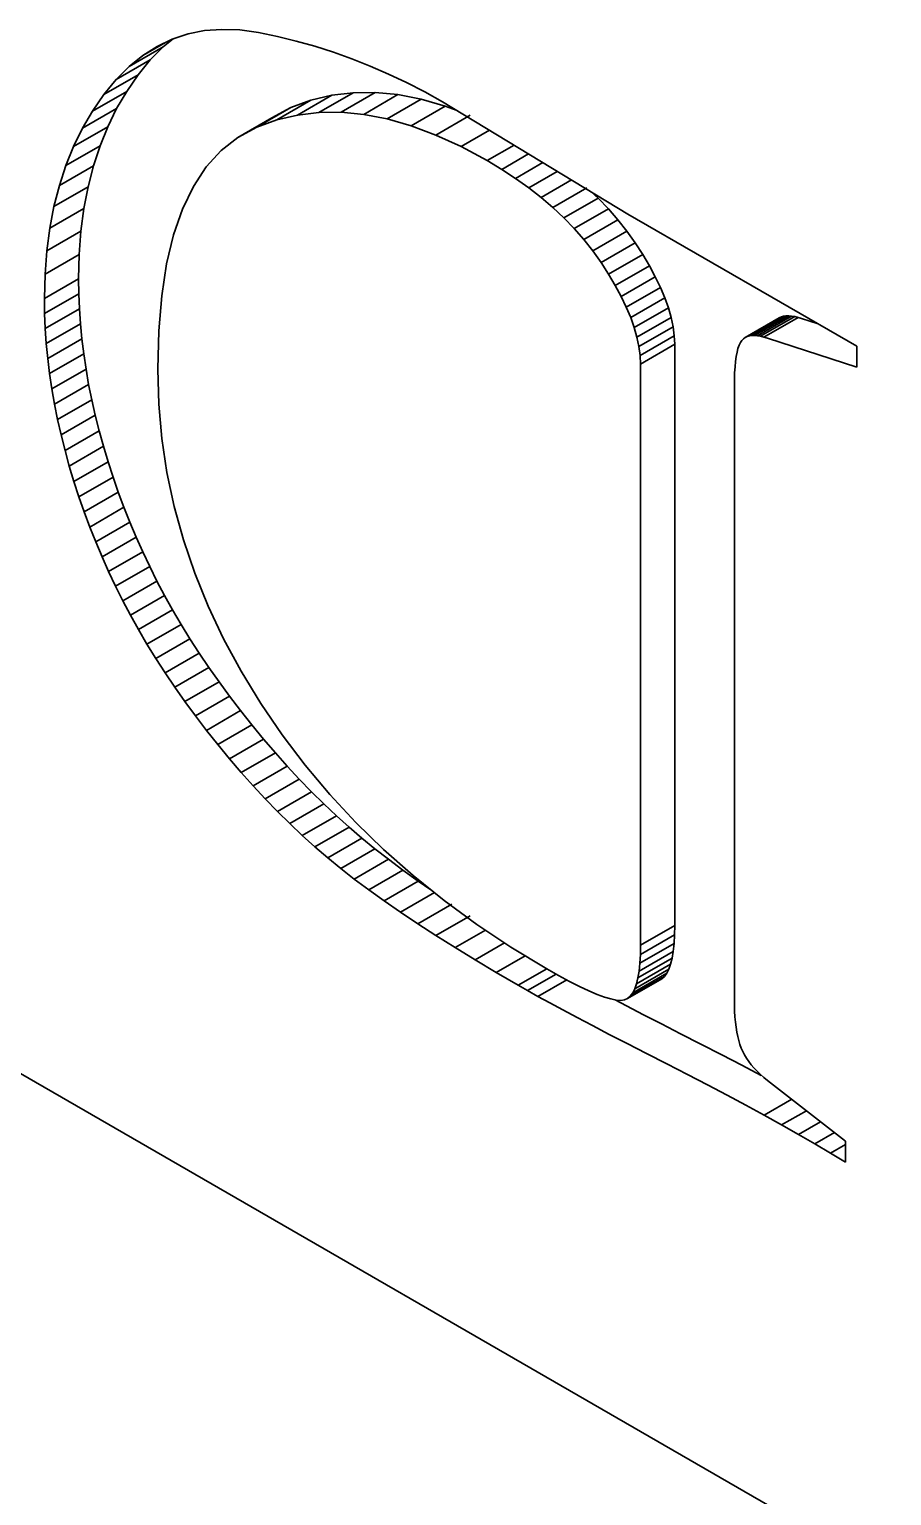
# Model space of a CAD drawing. Header units: millimetres. Extents: x -105 to 105, y -148 to 148.
# Drawn here: x 44.209 to 46.352, y -66.426 to -62.778 of the extents above; entities that cross this region are included whole.
import ezdxf

# ---------------------------------------------------------------- set-up
doc = ezdxf.new("R2010")
doc.units = ezdxf.units.MM
doc.layers.get('0').update_dxf_attribs({"lineweight": 18})

msp = doc.modelspace()

# ---------------------------------------------------------------- linework, layer by layer
at = {"color": 7, "lineweight": 30, "ltscale": 0.000657373}
msp.add_line((44.5416, -62.8221), (44.5661, -62.8022), dxfattribs=at)
at = {"color": 7, "lineweight": 30, "ltscale": 0.000861913}
msp.add_line((44.564, -62.8029), (44.6033, -62.7899), dxfattribs=at)
at = {"color": 7, "lineweight": 30, "ltscale": 0.000871939}
msp.add_line((44.6033, -62.7899), (44.6444, -62.7817), dxfattribs=at)
at = {"color": 7, "lineweight": 30, "ltscale": 0.000894486}
msp.add_line((44.6444, -62.7817), (44.6872, -62.7785), dxfattribs=at)
at = {"color": 7, "lineweight": 30, "ltscale": 0.000929077}
msp.add_line((44.6872, -62.7785), (44.7317, -62.78), dxfattribs=at)
at = {"color": 7, "lineweight": 30, "ltscale": 0.000974793}
msp.add_line((44.7317, -62.78), (44.7781, -62.7865), dxfattribs=at)
at = {"color": 7, "lineweight": 30, "ltscale": 0.001001}
msp.add_line((44.7781, -62.7865), (44.8252, -62.7962), dxfattribs=at)
at = {"color": 7, "lineweight": 30, "ltscale": 0.001003}
for p, q in [((44.8252, -62.7962), (44.872, -62.8076)), ((44.3941, -62.9408), (44.4246, -62.9035))]:
    msp.add_line(p, q, dxfattribs=at)
at = {"color": 7, "lineweight": 30, "ltscale": 0.002041}
for p, q in [((44.4568, -62.8711), (44.5416, -62.8221)), ((44.4246, -62.9035), (44.5094, -62.8545)), ((44.3941, -62.9408), (44.4789, -62.8919)), ((44.366, -62.9817), (44.4508, -62.9327)), ((44.8755, -62.9916), (44.9603, -62.9426)), ((44.9287, -62.9851), (45.0136, -62.9361)), ((44.9836, -62.9846), (45.0685, -62.9356)), ((44.3408, -63.0247), (44.4257, -62.9757)), ((44.8238, -63.0039), (44.9087, -62.9549)), ((45.0983, -63.0012), (45.1831, -62.9522)), ((45.158, -63.0183), (45.2428, -62.9693)), ((44.3186, -63.07), (44.4035, -63.021)), ((45.2194, -63.0413), (45.3042, -62.9923)), ((44.2832, -63.1671), (44.368, -63.1181)), ((44.2698, -63.2189), (44.3547, -63.1699)), ((45.5102, -63.2219), (45.595, -63.1729)), ((45.5376, -63.2476), (45.6224, -63.1987)), ((44.2595, -63.273), (44.3443, -63.224)), ((45.5633, -63.2742), (45.6482, -63.2252)), ((45.5873, -63.3016), (45.6721, -63.2526)), ((44.2521, -63.3292), (44.337, -63.2802)), ((45.6095, -63.3298), (45.6944, -63.2808)), ((45.63, -63.3588), (45.7148, -63.3098)), ((44.2477, -63.3877), (44.3325, -63.3387)), ((45.6486, -63.3878), (45.7335, -63.3388)), ((45.6653, -63.4159), (45.7502, -63.3669)), ((44.2462, -63.4483), (44.331, -63.3993)), ((45.68, -63.4432), (45.7649, -63.3942)), ((45.6928, -63.4697), (45.7776, -63.4207)), ((44.2467, -63.4852), (44.3315, -63.4362)), ((45.7036, -63.4953), (45.7884, -63.4463)), ((44.2482, -63.5223), (44.3331, -63.4733)), ((45.7124, -63.5201), (45.7973, -63.4711)), ((45.7193, -63.544), (45.8041, -63.4951)), ((45.9934, -63.5427), (46.0782, -63.4938)), ((45.999, -63.541), (46.0838, -63.492)), ((46.0051, -63.5401), (46.09, -63.4911)), ((46.0118, -63.5399), (46.0966, -63.4909)), ((46.019, -63.5405), (46.1038, -63.4915)), ((46.0267, -63.5418), (46.1116, -63.4928)), ((46.035, -63.5439), (46.1199, -63.4949)), ((44.2508, -63.5595), (44.3356, -63.5106)), ((45.7242, -63.5672), (45.809, -63.5182)), ((45.9883, -63.5453), (46.0732, -63.4963)), ((45.7271, -63.5894), (45.812, -63.5404)), ((45.7281, -63.6109), (45.813, -63.5619)), ((44.259, -63.6347), (44.3438, -63.5857)), ((44.2646, -63.6725), (44.3495, -63.6236)), ((44.2713, -63.7106), (44.3561, -63.6616)), ((44.2789, -63.7489), (44.3638, -63.6999)), ((44.2876, -63.7874), (44.3725, -63.7384)), ((44.2974, -63.826), (44.3822, -63.777)), ((44.308, -63.8646), (44.3929, -63.8156)), ((44.3195, -63.903), (44.4044, -63.854)), ((44.3318, -63.941), (44.4167, -63.892)), ((44.3449, -63.9788), (44.4298, -63.9298)), ((44.3589, -64.0163), (44.4437, -63.9673)), ((44.3737, -64.0535), (44.4585, -64.0045)), ((44.3893, -64.0905), (44.4741, -64.0415)), ((44.4057, -64.1271), (44.4905, -64.0781)), ((44.4229, -64.1635), (44.5078, -64.1145)), ((44.441, -64.1996), (44.5259, -64.1506)), ((44.46, -64.2356), (44.5449, -64.1866)), ((44.48, -64.2715), (44.5649, -64.2225)), ((44.5011, -64.3074), (44.5859, -64.2584)), ((44.5232, -64.3432), (44.608, -64.2942)), ((44.5463, -64.379), (44.6311, -64.33)), ((44.5704, -64.4148), (44.6552, -64.3658)), ((44.5955, -64.4506), (44.6804, -64.4016)), ((44.6217, -64.4863), (44.7066, -64.4373)), ((44.6489, -64.522), (44.7337, -64.473)), ((44.6771, -64.5576), (44.762, -64.5086)), ((44.706, -64.5928), (44.7909, -64.5438)), ((44.7353, -64.6269), (44.8202, -64.578)), ((44.7649, -64.6602), (44.8498, -64.6112)), ((44.795, -64.6924), (44.8798, -64.6434)), ((44.8254, -64.7237), (44.9102, -64.6747)), ((44.8561, -64.754), (44.941, -64.705)), ((44.8873, -64.7833), (44.9721, -64.7343)), ((44.9188, -64.8117), (45.0036, -64.7627)), ((44.9829, -64.8655), (45.0677, -64.8166)), ((45.0165, -64.8918), (45.1013, -64.8428)), ((45.0524, -64.9187), (45.1373, -64.8697)), ((45.0907, -64.9462), (45.1755, -64.8972)), ((45.1312, -64.9743), (45.2161, -64.9253)), ((45.1742, -65.0031), (45.259, -64.9541)), ((45.2194, -65.0325), (45.3043, -64.9835)), ((45.7281, -65.056), (45.813, -65.007)), ((45.7265, -65.1014), (45.8114, -65.0524)), ((45.7277, -65.0799), (45.8126, -65.0309)), ((45.7217, -65.1378), (45.8066, -65.0888)), ((45.7245, -65.1207), (45.8094, -65.0717)), ((45.7026, -65.1832), (45.7875, -65.1342)), ((45.7086, -65.1752), (45.7934, -65.1263)), ((45.7138, -65.165), (45.7986, -65.116)), ((45.7182, -65.1525), (45.803, -65.1035)), ((45.6959, -65.1889), (45.7807, -65.1399))]:
    msp.add_line(p, q, dxfattribs=at)
at = {"color": 7, "lineweight": 30, "ltscale": 0.001356}
msp.add_line((44.4908, -62.8435), (44.5471, -62.8109), dxfattribs=at)
at = {"color": 7, "lineweight": 30, "ltscale": 0.0008829}
msp.add_line((44.4908, -62.8435), (44.5265, -62.8208), dxfattribs=at)
at = {"color": 7, "lineweight": 30, "ltscale": 0.000952727}
msp.add_line((44.5094, -62.8545), (44.5416, -62.8221), dxfattribs=at)
at = {"color": 7, "lineweight": 30, "ltscale": 0.000865775}
msp.add_line((44.5265, -62.8208), (44.564, -62.8029), dxfattribs=at)
at = {"color": 7, "lineweight": 30, "ltscale": 0.001006}
for p, q in [((44.872, -62.8076), (44.9185, -62.8206)), ((46.1209, -65.5274), (46.0789, -65.5036))]:
    msp.add_line(p, q, dxfattribs=at)
at = {"color": 7, "lineweight": 30, "ltscale": 0.001011}
msp.add_line((44.9185, -62.8206), (44.9647, -62.8354), dxfattribs=at)
at = {"color": 7, "lineweight": 30, "ltscale": 0.001016}
msp.add_line((44.9647, -62.8354), (45.0106, -62.8518), dxfattribs=at)
at = {"color": 7, "lineweight": 30, "ltscale": 0.000952997}
msp.add_line((44.4246, -62.9035), (44.4568, -62.8711), dxfattribs=at)
at = {"color": 7, "lineweight": 30, "ltscale": 0.000911766}
msp.add_line((44.4568, -62.8711), (44.4908, -62.8435), dxfattribs=at)
at = {"color": 7, "lineweight": 30, "ltscale": 0.001004}
msp.add_line((44.4789, -62.8919), (44.5094, -62.8545), dxfattribs=at)
at = {"color": 7, "lineweight": 30, "ltscale": 0.001023}
msp.add_line((45.0106, -62.8518), (45.0563, -62.8698), dxfattribs=at)
at = {"color": 7, "lineweight": 30, "ltscale": 0.001031}
msp.add_line((45.0563, -62.8698), (45.1016, -62.8896), dxfattribs=at)
at = {"color": 7, "lineweight": 30, "ltscale": 0.001033}
for p, q in [((44.4508, -62.9327), (44.4789, -62.8919)), ((44.366, -62.9817), (44.3941, -62.9408))]:
    msp.add_line(p, q, dxfattribs=at)
at = {"color": 7, "lineweight": 30, "ltscale": 0.00104}
msp.add_line((45.1016, -62.8896), (45.1467, -62.911), dxfattribs=at)
at = {"color": 7, "lineweight": 30, "ltscale": 0.00105}
for p, q in [((45.1467, -62.911), (45.1915, -62.9341)), ((44.4035, -63.021), (44.4257, -62.9757)), ((44.3186, -63.07), (44.3408, -63.0247))]:
    msp.add_line(p, q, dxfattribs=at)
at = {"color": 7, "lineweight": 30, "ltscale": 0.001039}
for p, q in [((44.4257, -62.9757), (44.4508, -62.9327)), ((44.3408, -63.0247), (44.366, -62.9817)), ((46.0789, -65.5036), (46.0353, -65.4793))]:
    msp.add_line(p, q, dxfattribs=at)
at = {"color": 7, "lineweight": 30, "ltscale": 0.001106}
for p, q in [((44.9603, -62.9426), (44.9087, -62.9549)), ((44.8755, -62.9916), (44.8238, -63.0039)), ((45.9901, -65.4546), (45.9434, -65.4295))]:
    msp.add_line(p, q, dxfattribs=at)
at = {"color": 7, "lineweight": 30, "ltscale": 0.001117}
for p, q in [((45.0136, -62.9361), (44.9603, -62.9426)), ((44.9287, -62.9851), (44.8755, -62.9916))]:
    msp.add_line(p, q, dxfattribs=at)
at = {"color": 7, "lineweight": 30, "ltscale": 0.001143}
for p, q in [((45.0685, -62.9356), (45.0136, -62.9361)), ((44.9836, -62.9846), (44.9287, -62.9851))]:
    msp.add_line(p, q, dxfattribs=at)
at = {"color": 7, "lineweight": 30, "ltscale": 0.002042}
for p, q in [((45.0401, -62.9899), (45.125, -62.9409)), ((44.7738, -63.0221), (44.8587, -62.9731)), ((44.7271, -63.0472), (44.8119, -62.9982)), ((44.2994, -63.1174), (44.3843, -63.0684)), ((44.2544, -63.597), (44.3392, -63.548)), ((44.9506, -64.8391), (45.0355, -64.7901))]:
    msp.add_line(p, q, dxfattribs=at)
at = {"color": 7, "lineweight": 30, "ltscale": 0.001183}
msp.add_line((45.125, -62.9409), (45.0685, -62.9356), dxfattribs=at)
at = {"color": 7, "lineweight": 30, "ltscale": 0.001233}
msp.add_line((45.1831, -62.9522), (45.125, -62.9409), dxfattribs=at)
at = {"color": 7, "lineweight": 30, "ltscale": 0.001061}
msp.add_line((45.1915, -62.9341), (45.236, -62.9589), dxfattribs=at)
at = {"color": 7, "lineweight": 30, "ltscale": 0.001105}
for p, q in [((44.8587, -62.9731), (44.8119, -62.9982)), ((44.7738, -63.0221), (44.7271, -63.0472))]:
    msp.add_line(p, q, dxfattribs=at)
at = {"color": 7, "lineweight": 30, "ltscale": 0.001109}
for p, q in [((44.9087, -62.9549), (44.8587, -62.9731)), ((44.8238, -63.0039), (44.7738, -63.0221))]:
    msp.add_line(p, q, dxfattribs=at)
at = {"color": 7, "lineweight": 30, "ltscale": 0.001182}
for p, q in [((45.0401, -62.9899), (44.9836, -62.9846)), ((44.337, -63.2802), (44.3443, -63.224)), ((44.2521, -63.3292), (44.2595, -63.273))]:
    msp.add_line(p, q, dxfattribs=at)
at = {"color": 7, "lineweight": 30, "ltscale": 0.001295}
for p, q in [((45.2428, -62.9693), (45.1831, -62.9522)), ((45.158, -63.0183), (45.0983, -63.0012))]:
    msp.add_line(p, q, dxfattribs=at)
at = {"color": 7, "lineweight": 30, "ltscale": 0.011224}
msp.add_line((45.236, -62.9589), (45.6968, -63.2381), dxfattribs=at)
at = {"color": 7, "lineweight": 30, "ltscale": 0.000603815}
msp.add_line((45.27, -62.9795), (45.2428, -62.9693), dxfattribs=at)
at = {"color": 7, "lineweight": 30, "ltscale": 0.001066}
msp.add_line((44.3843, -63.0684), (44.4035, -63.021), dxfattribs=at)
at = {"color": 7, "lineweight": 30, "ltscale": 0.001234}
msp.add_line((45.0983, -63.0012), (45.0401, -62.9899), dxfattribs=at)
at = {"color": 7, "lineweight": 30, "ltscale": 0.001365}
msp.add_line((45.2194, -63.0413), (45.158, -63.0183), dxfattribs=at)
at = {"color": 7, "lineweight": 30, "ltscale": 0.001108}
msp.add_line((44.7271, -63.0472), (44.6852, -63.0801), dxfattribs=at)
at = {"color": 7, "lineweight": 30, "ltscale": 0.001444}
msp.add_line((45.2824, -63.0702), (45.2194, -63.0413), dxfattribs=at)
at = {"color": 7, "lineweight": 30, "ltscale": 0.001693}
msp.add_line((45.2824, -63.0702), (45.3527, -63.0296), dxfattribs=at)
at = {"color": 7, "lineweight": 30, "ltscale": 0.001067}
msp.add_line((44.2994, -63.1174), (44.3186, -63.07), dxfattribs=at)
at = {"color": 7, "lineweight": 30, "ltscale": 0.001088}
for p, q in [((44.368, -63.1181), (44.3843, -63.0684)), ((44.2832, -63.1671), (44.2994, -63.1174))]:
    msp.add_line(p, q, dxfattribs=at)
at = {"color": 7, "lineweight": 30, "ltscale": 0.001144}
msp.add_line((44.6852, -63.0801), (44.6483, -63.1208), dxfattribs=at)
at = {"color": 7, "lineweight": 30, "ltscale": 0.001529}
msp.add_line((45.347, -63.1051), (45.2824, -63.0702), dxfattribs=at)
at = {"color": 7, "lineweight": 30, "ltscale": 0.001605}
msp.add_line((45.347, -63.1051), (45.4137, -63.0665), dxfattribs=at)
at = {"color": 7, "lineweight": 30, "ltscale": 0.001603}
msp.add_line((45.3831, -63.1268), (45.4497, -63.0883), dxfattribs=at)
at = {"color": 7, "lineweight": 30, "ltscale": 0.001115}
for p, q in [((44.3547, -63.1699), (44.368, -63.1181)), ((44.2698, -63.2189), (44.2832, -63.1671))]:
    msp.add_line(p, q, dxfattribs=at)
at = {"color": 7, "lineweight": 30, "ltscale": 0.00121}
msp.add_line((44.6483, -63.1208), (44.6164, -63.1693), dxfattribs=at)
at = {"color": 7, "lineweight": 30, "ltscale": 0.00087822}
msp.add_line((45.3831, -63.1268), (45.347, -63.1051), dxfattribs=at)
at = {"color": 7, "lineweight": 30, "ltscale": 0.000856478}
msp.add_line((45.4174, -63.1494), (45.3831, -63.1268), dxfattribs=at)
at = {"color": 7, "lineweight": 30, "ltscale": 0.001638}
msp.add_line((45.4174, -63.1494), (45.4855, -63.1101), dxfattribs=at)
at = {"color": 7, "lineweight": 30, "ltscale": 0.314351}
msp.add_line((53.3872, -70.6877), (40.3199, -63.1432), dxfattribs=at)
at = {"color": 7, "lineweight": 30, "ltscale": 0.000836169}
msp.add_line((45.4501, -63.1727), (45.4174, -63.1494), dxfattribs=at)
at = {"color": 7, "lineweight": 30, "ltscale": 0.001711}
for p, q in [((45.4501, -63.1727), (45.5212, -63.1317)), ((45.4238, -65.1562), (45.4949, -65.1152))]:
    msp.add_line(p, q, dxfattribs=at)
at = {"color": 7, "lineweight": 30, "ltscale": 0.001821}
for p, q in [((45.481, -63.1969), (45.5567, -63.1532)), ((44.5918, -64.0485), (44.6199, -64.1313))]:
    msp.add_line(p, q, dxfattribs=at)
at = {"color": 7, "lineweight": 30, "ltscale": 0.001146}
msp.add_line((44.3443, -63.224), (44.3547, -63.1699), dxfattribs=at)
at = {"color": 7, "lineweight": 30, "ltscale": 0.001301}
msp.add_line((44.6164, -63.1693), (44.5893, -63.2256), dxfattribs=at)
at = {"color": 7, "lineweight": 30, "ltscale": 0.000817427}
msp.add_line((45.481, -63.1969), (45.4501, -63.1727), dxfattribs=at)
at = {"color": 7, "lineweight": 30, "ltscale": 0.000800009}
msp.add_line((45.5102, -63.2219), (45.481, -63.1969), dxfattribs=at)
at = {"color": 7, "lineweight": 30, "ltscale": 0.000482253}
msp.add_line((45.6224, -63.1987), (45.6056, -63.1828), dxfattribs=at)
at = {"color": 7, "lineweight": 30, "ltscale": 0.000770486}
msp.add_line((45.6482, -63.2252), (45.6224, -63.1987), dxfattribs=at)
at = {"color": 7, "lineweight": 30, "ltscale": 0.001147}
msp.add_line((44.2595, -63.273), (44.2698, -63.2189), dxfattribs=at)
at = {"color": 7, "lineweight": 30, "ltscale": 0.001413}
msp.add_line((44.5893, -63.2256), (44.5671, -63.2897), dxfattribs=at)
at = {"color": 7, "lineweight": 30, "ltscale": 0.00078424}
msp.add_line((45.5376, -63.2476), (45.5102, -63.2219), dxfattribs=at)
at = {"color": 7, "lineweight": 30, "ltscale": 0.000758013}
msp.add_line((45.6721, -63.2526), (45.6482, -63.2252), dxfattribs=at)
at = {"color": 7, "lineweight": 30, "ltscale": 0.013685}
msp.add_line((45.6968, -63.2381), (46.2657, -63.5665), dxfattribs=at)
at = {"color": 7, "lineweight": 30, "ltscale": 0.000770212}
msp.add_line((45.5633, -63.2742), (45.5376, -63.2476), dxfattribs=at)
at = {"color": 7, "lineweight": 30, "ltscale": 0.0007583}
msp.add_line((45.5873, -63.3016), (45.5633, -63.2742), dxfattribs=at)
at = {"color": 7, "lineweight": 30, "ltscale": 0.00074805}
msp.add_line((45.6944, -63.2808), (45.6721, -63.2526), dxfattribs=at)
at = {"color": 7, "lineweight": 30, "ltscale": 0.001221}
for p, q in [((44.3325, -63.3387), (44.337, -63.2802)), ((44.2477, -63.3877), (44.2521, -63.3292))]:
    msp.add_line(p, q, dxfattribs=at)
at = {"color": 7, "lineweight": 30, "ltscale": 0.00154}
msp.add_line((44.5671, -63.2897), (44.5499, -63.3615), dxfattribs=at)
at = {"color": 7, "lineweight": 30, "ltscale": 0.00074775}
msp.add_line((45.6095, -63.3298), (45.5873, -63.3016), dxfattribs=at)
at = {"color": 7, "lineweight": 30, "ltscale": 0.000739505}
msp.add_line((45.7148, -63.3098), (45.6944, -63.2808), dxfattribs=at)
at = {"color": 7, "lineweight": 30, "ltscale": 0.000717955}
msp.add_line((45.7335, -63.3388), (45.7148, -63.3098), dxfattribs=at)
at = {"color": 7, "lineweight": 30, "ltscale": 0.001264}
for p, q in [((44.331, -63.3993), (44.3325, -63.3387)), ((44.2462, -63.4483), (44.2477, -63.3877))]:
    msp.add_line(p, q, dxfattribs=at)
at = {"color": 7, "lineweight": 30, "ltscale": 0.000739817}
msp.add_line((45.63, -63.3588), (45.6095, -63.3298), dxfattribs=at)
at = {"color": 7, "lineweight": 30, "ltscale": 0.000681571}
for p, q in [((45.7502, -63.3669), (45.7335, -63.3388)), ((45.6653, -63.4159), (45.6486, -63.3878))]:
    msp.add_line(p, q, dxfattribs=at)
at = {"color": 7, "lineweight": 30, "ltscale": 0.00168}
msp.add_line((44.5499, -63.3615), (44.5376, -63.4412), dxfattribs=at)
at = {"color": 7, "lineweight": 30, "ltscale": 0.000717635}
msp.add_line((45.6486, -63.3878), (45.63, -63.3588), dxfattribs=at)
at = {"color": 7, "lineweight": 30, "ltscale": 0.000646194}
for p, q in [((45.7649, -63.3942), (45.7502, -63.3669)), ((45.68, -63.4432), (45.6653, -63.4159))]:
    msp.add_line(p, q, dxfattribs=at)
at = {"color": 7, "lineweight": 30, "ltscale": 0.000768736}
msp.add_line((44.3315, -63.4362), (44.331, -63.3993), dxfattribs=at)
at = {"color": 7, "lineweight": 30, "ltscale": 0.000611998}
for p, q in [((45.7776, -63.4207), (45.7649, -63.3942)), ((45.6928, -63.4697), (45.68, -63.4432))]:
    msp.add_line(p, q, dxfattribs=at)
at = {"color": 7, "lineweight": 30, "ltscale": 0.000579545}
msp.add_line((45.7884, -63.4463), (45.7776, -63.4207), dxfattribs=at)
at = {"color": 7, "lineweight": 30, "ltscale": 0.000768354}
msp.add_line((44.2467, -63.4852), (44.2462, -63.4483), dxfattribs=at)
at = {"color": 7, "lineweight": 30, "ltscale": 0.000773141}
for p, q in [((44.3331, -63.4733), (44.3315, -63.4362)), ((44.2482, -63.5223), (44.2467, -63.4852))]:
    msp.add_line(p, q, dxfattribs=at)
at = {"color": 7, "lineweight": 30, "ltscale": 0.001829}
msp.add_line((44.5376, -63.4412), (44.5302, -63.5287), dxfattribs=at)
at = {"color": 7, "lineweight": 30, "ltscale": 0.000547902}
msp.add_line((45.7973, -63.4711), (45.7884, -63.4463), dxfattribs=at)
at = {"color": 7, "lineweight": 30, "ltscale": 0.000778506}
for p, q in [((44.3356, -63.5106), (44.3331, -63.4733)), ((44.2508, -63.5595), (44.2482, -63.5223))]:
    msp.add_line(p, q, dxfattribs=at)
at = {"color": 7, "lineweight": 30, "ltscale": 0.000579397}
msp.add_line((45.7036, -63.4953), (45.6928, -63.4697), dxfattribs=at)
at = {"color": 7, "lineweight": 30, "ltscale": 0.000548389}
msp.add_line((45.7124, -63.5201), (45.7036, -63.4953), dxfattribs=at)
at = {"color": 7, "lineweight": 30, "ltscale": 0.00051943}
msp.add_line((45.8041, -63.4951), (45.7973, -63.4711), dxfattribs=at)
at = {"color": 7, "lineweight": 30, "ltscale": 0.00049215}
for p, q in [((45.809, -63.5182), (45.8041, -63.4951)), ((45.7242, -63.5672), (45.7193, -63.544))]:
    msp.add_line(p, q, dxfattribs=at)
at = {"color": 7, "lineweight": 30, "ltscale": 0.000117374}
msp.add_line((46.0782, -63.4938), (46.0732, -63.4963), dxfattribs=at)
at = {"color": 7, "lineweight": 30, "ltscale": 0.000121862}
msp.add_line((46.0838, -63.492), (46.0782, -63.4938), dxfattribs=at)
at = {"color": 7, "lineweight": 30, "ltscale": 0.000129382}
for p, q in [((46.09, -63.4911), (46.0838, -63.492)), ((46.0051, -63.5401), (45.999, -63.541))]:
    msp.add_line(p, q, dxfattribs=at)
at = {"color": 7, "lineweight": 30, "ltscale": 0.000138907}
for p, q in [((46.0966, -63.4909), (46.09, -63.4911)), ((46.0118, -63.5399), (46.0051, -63.5401))]:
    msp.add_line(p, q, dxfattribs=at)
at = {"color": 7, "lineweight": 30, "ltscale": 0.000150794}
for p, q in [((46.1038, -63.4915), (46.0966, -63.4909)), ((46.019, -63.5405), (46.0118, -63.5399))]:
    msp.add_line(p, q, dxfattribs=at)
at = {"color": 7, "lineweight": 30, "ltscale": 0.000163812}
msp.add_line((46.1116, -63.4928), (46.1038, -63.4915), dxfattribs=at)
at = {"color": 7, "lineweight": 30, "ltscale": 0.000178381}
msp.add_line((46.1199, -63.4949), (46.1116, -63.4928), dxfattribs=at)
at = {"color": 7, "lineweight": 30, "ltscale": 0.000193614}
msp.add_line((46.1287, -63.4978), (46.1199, -63.4949), dxfattribs=at)
at = {"color": 7, "lineweight": 30, "ltscale": 0.00078406}
msp.add_line((44.3392, -63.548), (44.3356, -63.5106), dxfattribs=at)
at = {"color": 7, "lineweight": 30, "ltscale": 0.001986}
msp.add_line((44.5302, -63.5287), (44.5278, -63.624), dxfattribs=at)
at = {"color": 7, "lineweight": 30, "ltscale": 0.000519064}
msp.add_line((45.7193, -63.544), (45.7124, -63.5201), dxfattribs=at)
at = {"color": 7, "lineweight": 30, "ltscale": 0.000467865}
msp.add_line((45.812, -63.5404), (45.809, -63.5182), dxfattribs=at)
at = {"color": 7, "lineweight": 30, "ltscale": 0.000906206}
msp.add_line((46.1701, -63.5113), (46.1287, -63.4978), dxfattribs=at)
at = {"color": 7, "lineweight": 30, "ltscale": 0.000784404}
msp.add_line((44.2544, -63.597), (44.2508, -63.5595), dxfattribs=at)
at = {"color": 7, "lineweight": 30, "ltscale": 0.000790882}
msp.add_line((44.3438, -63.5857), (44.3392, -63.548), dxfattribs=at)
at = {"color": 7, "lineweight": 30, "ltscale": 0.000468244}
msp.add_line((45.7271, -63.5894), (45.7242, -63.5672), dxfattribs=at)
at = {"color": 7, "lineweight": 30, "ltscale": 0.000447176}
for p, q in [((45.813, -63.5619), (45.812, -63.5404)), ((45.7281, -63.6109), (45.7271, -63.5894))]:
    msp.add_line(p, q, dxfattribs=at)
at = {"color": 7, "lineweight": 30, "ltscale": 0.030107}
for p, q in [((45.813, -65.007), (45.813, -63.5619)), ((45.7281, -65.056), (45.7281, -63.6109))]:
    msp.add_line(p, q, dxfattribs=at)
at = {"color": 7, "lineweight": 30, "ltscale": 0.000174572}
msp.add_line((45.9732, -63.5642), (45.9704, -63.5721), dxfattribs=at)
at = {"color": 7, "lineweight": 30, "ltscale": 0.000151166}
msp.add_line((45.9763, -63.5577), (45.9732, -63.5642), dxfattribs=at)
at = {"color": 7, "lineweight": 30, "ltscale": 0.000129511}
msp.add_line((45.9798, -63.5526), (45.9763, -63.5577), dxfattribs=at)
at = {"color": 7, "lineweight": 30, "ltscale": 0.000118151}
msp.add_line((45.9838, -63.5485), (45.9798, -63.5526), dxfattribs=at)
at = {"color": 7, "lineweight": 30, "ltscale": 0.000116055}
msp.add_line((45.9883, -63.5453), (45.9838, -63.5485), dxfattribs=at)
at = {"color": 7, "lineweight": 30, "ltscale": 0.000117543}
msp.add_line((45.9934, -63.5427), (45.9883, -63.5453), dxfattribs=at)
at = {"color": 7, "lineweight": 30, "ltscale": 0.000121749}
msp.add_line((45.999, -63.541), (45.9934, -63.5427), dxfattribs=at)
at = {"color": 7, "lineweight": 30, "ltscale": 0.000163747}
msp.add_line((46.0267, -63.5418), (46.019, -63.5405), dxfattribs=at)
at = {"color": 7, "lineweight": 30, "ltscale": 0.000178476}
msp.add_line((46.035, -63.5439), (46.0267, -63.5418), dxfattribs=at)
at = {"color": 7, "lineweight": 30, "ltscale": 0.000193495}
msp.add_line((46.0438, -63.5468), (46.035, -63.5439), dxfattribs=at)
at = {"color": 7, "lineweight": 30, "ltscale": 0.004861}
msp.add_line((46.2657, -63.6191), (46.0438, -63.5468), dxfattribs=at)
at = {"color": 7, "lineweight": 30, "ltscale": 0.001095}
for p, q in [((46.2657, -63.5665), (46.2657, -63.6191)), ((46.2373, -65.5438), (46.2373, -65.5963))]:
    msp.add_line(p, q, dxfattribs=at)
at = {"color": 7, "lineweight": 30, "ltscale": 0.00079055}
msp.add_line((44.259, -63.6347), (44.2544, -63.597), dxfattribs=at)
at = {"color": 7, "lineweight": 30, "ltscale": 0.000797581}
for p, q in [((44.3495, -63.6236), (44.3438, -63.5857)), ((44.2646, -63.6725), (44.259, -63.6347))]:
    msp.add_line(p, q, dxfattribs=at)
at = {"color": 7, "lineweight": 30, "ltscale": 0.000282825}
msp.add_line((45.9643, -63.6043), (45.963, -63.6178), dxfattribs=at)
at = {"color": 7, "lineweight": 30, "ltscale": 0.00025453}
msp.add_line((45.966, -63.5922), (45.9643, -63.6043), dxfattribs=at)
at = {"color": 7, "lineweight": 30, "ltscale": 0.000227516}
msp.add_line((45.968, -63.5815), (45.966, -63.5922), dxfattribs=at)
at = {"color": 7, "lineweight": 30, "ltscale": 0.000200496}
msp.add_line((45.9704, -63.5721), (45.968, -63.5815), dxfattribs=at)
at = {"color": 7, "lineweight": 30, "ltscale": 0.000805074}
for p, q in [((44.3561, -63.6616), (44.3495, -63.6236)), ((44.2713, -63.7106), (44.2646, -63.6725))]:
    msp.add_line(p, q, dxfattribs=at)
at = {"color": 7, "lineweight": 30, "ltscale": 0.0018}
msp.add_line((44.5278, -63.624), (44.5303, -63.7104), dxfattribs=at)
at = {"color": 7, "lineweight": 30, "ltscale": 0.000339701}
msp.add_line((45.9621, -63.6327), (45.9616, -63.649), dxfattribs=at)
at = {"color": 7, "lineweight": 30, "ltscale": 0.000311102}
msp.add_line((45.963, -63.6178), (45.9621, -63.6327), dxfattribs=at)
at = {"color": 7, "lineweight": 30, "ltscale": 0.000813211}
for p, q in [((44.3638, -63.6999), (44.3561, -63.6616)), ((44.2789, -63.7489), (44.2713, -63.7106))]:
    msp.add_line(p, q, dxfattribs=at)
at = {"color": 7, "lineweight": 30, "ltscale": 0.000368524}
msp.add_line((45.9616, -63.649), (45.9614, -63.6667), dxfattribs=at)
at = {"color": 7, "lineweight": 30, "ltscale": 0.03175}
msp.add_line((45.9614, -63.6667), (45.9614, -65.1907), dxfattribs=at)
at = {"color": 7, "lineweight": 30, "ltscale": 0.000821323}
msp.add_line((44.3725, -63.7384), (44.3638, -63.6999), dxfattribs=at)
at = {"color": 7, "lineweight": 30, "ltscale": 0.001791}
msp.add_line((44.5303, -63.7104), (44.538, -63.796), dxfattribs=at)
at = {"color": 7, "lineweight": 30, "ltscale": 0.000821696}
msp.add_line((44.2876, -63.7874), (44.2789, -63.7489), dxfattribs=at)
at = {"color": 7, "lineweight": 30, "ltscale": 0.000830368}
for p, q in [((44.3822, -63.777), (44.3725, -63.7384)), ((44.2974, -63.826), (44.2876, -63.7874))]:
    msp.add_line(p, q, dxfattribs=at)
at = {"color": 7, "lineweight": 30, "ltscale": 0.000834591}
for p, q in [((44.3929, -63.8156), (44.3822, -63.777)), ((44.308, -63.8646), (44.2974, -63.826))]:
    msp.add_line(p, q, dxfattribs=at)
at = {"color": 7, "lineweight": 30, "ltscale": 0.000833838}
for p, q in [((44.4044, -63.854), (44.3929, -63.8156)), ((44.3195, -63.903), (44.308, -63.8646))]:
    msp.add_line(p, q, dxfattribs=at)
at = {"color": 7, "lineweight": 30, "ltscale": 0.001789}
msp.add_line((44.538, -63.796), (44.5508, -63.8809), dxfattribs=at)
at = {"color": 7, "lineweight": 30, "ltscale": 0.000833113}
for p, q in [((44.4167, -63.892), (44.4044, -63.854)), ((44.3318, -63.941), (44.3195, -63.903))]:
    msp.add_line(p, q, dxfattribs=at)
at = {"color": 7, "lineweight": 30, "ltscale": 0.000833508}
msp.add_line((44.4298, -63.9298), (44.4167, -63.892), dxfattribs=at)
at = {"color": 7, "lineweight": 30, "ltscale": 0.001793}
msp.add_line((44.5508, -63.8809), (44.5687, -63.9651), dxfattribs=at)
at = {"color": 7, "lineweight": 30, "ltscale": 0.000833574}
for p, q in [((44.4437, -63.9673), (44.4298, -63.9298)), ((44.3589, -64.0163), (44.3449, -63.9788))]:
    msp.add_line(p, q, dxfattribs=at)
at = {"color": 7, "lineweight": 30, "ltscale": 0.000833147}
msp.add_line((44.3449, -63.9788), (44.3318, -63.941), dxfattribs=at)
at = {"color": 7, "lineweight": 30, "ltscale": 0.000834394}
for p, q in [((44.4585, -64.0045), (44.4437, -63.9673)), ((44.3737, -64.0535), (44.3589, -64.0163))]:
    msp.add_line(p, q, dxfattribs=at)
at = {"color": 7, "lineweight": 30, "ltscale": 0.001804}
msp.add_line((44.5687, -63.9651), (44.5918, -64.0485), dxfattribs=at)
at = {"color": 7, "lineweight": 30, "ltscale": 0.000835253}
msp.add_line((44.4741, -64.0415), (44.4585, -64.0045), dxfattribs=at)
at = {"color": 7, "lineweight": 30, "ltscale": 0.000837204}
msp.add_line((44.4905, -64.0781), (44.4741, -64.0415), dxfattribs=at)
at = {"color": 7, "lineweight": 30, "ltscale": 0.000835604}
msp.add_line((44.3893, -64.0905), (44.3737, -64.0535), dxfattribs=at)
at = {"color": 7, "lineweight": 30, "ltscale": 0.000838501}
msp.add_line((44.5078, -64.1145), (44.4905, -64.0781), dxfattribs=at)
at = {"color": 7, "lineweight": 30, "ltscale": 0.000836856}
msp.add_line((44.4057, -64.1271), (44.3893, -64.0905), dxfattribs=at)
at = {"color": 7, "lineweight": 30, "ltscale": 0.000841221}
for p, q in [((44.5259, -64.1506), (44.5078, -64.1145)), ((44.441, -64.1996), (44.4229, -64.1635))]:
    msp.add_line(p, q, dxfattribs=at)
at = {"color": 7, "lineweight": 30, "ltscale": 0.000838846}
msp.add_line((44.4229, -64.1635), (44.4057, -64.1271), dxfattribs=at)
at = {"color": 7, "lineweight": 30, "ltscale": 0.000847407}
msp.add_line((44.5449, -64.1866), (44.5259, -64.1506), dxfattribs=at)
at = {"color": 7, "lineweight": 30, "ltscale": 0.001844}
msp.add_line((44.6199, -64.1313), (44.6532, -64.2133), dxfattribs=at)
at = {"color": 7, "lineweight": 30, "ltscale": 0.000856412}
for p, q in [((44.5649, -64.2225), (44.5449, -64.1866)), ((44.48, -64.2715), (44.46, -64.2356))]:
    msp.add_line(p, q, dxfattribs=at)
at = {"color": 7, "lineweight": 30, "ltscale": 0.00084707}
msp.add_line((44.46, -64.2356), (44.441, -64.1996), dxfattribs=at)
at = {"color": 7, "lineweight": 30, "ltscale": 0.000866877}
for p, q in [((44.5859, -64.2584), (44.5649, -64.2225)), ((44.5011, -64.3074), (44.48, -64.2715))]:
    msp.add_line(p, q, dxfattribs=at)
at = {"color": 7, "lineweight": 30, "ltscale": 0.001873}
msp.add_line((44.6532, -64.2133), (44.6916, -64.2946), dxfattribs=at)
at = {"color": 7, "lineweight": 30, "ltscale": 0.000877231}
msp.add_line((44.608, -64.2942), (44.5859, -64.2584), dxfattribs=at)
at = {"color": 7, "lineweight": 30, "ltscale": 0.000887773}
msp.add_line((44.6311, -64.33), (44.608, -64.2942), dxfattribs=at)
at = {"color": 7, "lineweight": 30, "ltscale": 0.001908}
msp.add_line((44.6916, -64.2946), (44.7351, -64.3751), dxfattribs=at)
at = {"color": 7, "lineweight": 30, "ltscale": 0.000877031}
msp.add_line((44.5232, -64.3432), (44.5011, -64.3074), dxfattribs=at)
at = {"color": 7, "lineweight": 30, "ltscale": 0.000898894}
for p, q in [((44.6552, -64.3658), (44.6311, -64.33)), ((44.5704, -64.4148), (44.5463, -64.379))]:
    msp.add_line(p, q, dxfattribs=at)
at = {"color": 7, "lineweight": 30, "ltscale": 0.000887979}
msp.add_line((44.5463, -64.379), (44.5232, -64.3432), dxfattribs=at)
at = {"color": 7, "lineweight": 30, "ltscale": 0.000910913}
for p, q in [((44.6804, -64.4016), (44.6552, -64.3658)), ((44.5955, -64.4506), (44.5704, -64.4148))]:
    msp.add_line(p, q, dxfattribs=at)
at = {"color": 7, "lineweight": 30, "ltscale": 0.000922222}
msp.add_line((44.7066, -64.4373), (44.6804, -64.4016), dxfattribs=at)
at = {"color": 7, "lineweight": 30, "ltscale": 0.001948}
msp.add_line((44.7351, -64.3751), (44.7838, -64.455), dxfattribs=at)
at = {"color": 7, "lineweight": 30, "ltscale": 0.000934704}
msp.add_line((44.7337, -64.473), (44.7066, -64.4373), dxfattribs=at)
at = {"color": 7, "lineweight": 30, "ltscale": 0.000922529}
msp.add_line((44.6217, -64.4863), (44.5955, -64.4506), dxfattribs=at)
at = {"color": 7, "lineweight": 30, "ltscale": 0.000947205}
msp.add_line((44.762, -64.5086), (44.7337, -64.473), dxfattribs=at)
at = {"color": 7, "lineweight": 30, "ltscale": 0.001969}
msp.add_line((44.7838, -64.455), (44.837, -64.5331), dxfattribs=at)
at = {"color": 7, "lineweight": 30, "ltscale": 0.000934401}
msp.add_line((44.6489, -64.522), (44.6217, -64.4863), dxfattribs=at)
at = {"color": 7, "lineweight": 30, "ltscale": 0.000948291}
for p, q in [((44.7909, -64.5438), (44.762, -64.5086)), ((44.706, -64.5928), (44.6771, -64.5576))]:
    msp.add_line(p, q, dxfattribs=at)
at = {"color": 7, "lineweight": 30, "ltscale": 0.000947504}
msp.add_line((44.6771, -64.5576), (44.6489, -64.522), dxfattribs=at)
at = {"color": 7, "lineweight": 30, "ltscale": 0.000937709}
msp.add_line((44.8202, -64.578), (44.7909, -64.5438), dxfattribs=at)
at = {"color": 7, "lineweight": 30, "ltscale": 0.001972}
msp.add_line((44.837, -64.5331), (44.8941, -64.6086), dxfattribs=at)
at = {"color": 7, "lineweight": 30, "ltscale": 0.000927764}
msp.add_line((44.8498, -64.6112), (44.8202, -64.578), dxfattribs=at)
at = {"color": 7, "lineweight": 30, "ltscale": 0.000937419}
msp.add_line((44.7353, -64.6269), (44.706, -64.5928), dxfattribs=at)
at = {"color": 7, "lineweight": 30, "ltscale": 0.000917706}
msp.add_line((44.8798, -64.6434), (44.8498, -64.6112), dxfattribs=at)
at = {"color": 7, "lineweight": 30, "ltscale": 0.00198}
msp.add_line((44.8941, -64.6086), (44.9553, -64.6813), dxfattribs=at)
at = {"color": 7, "lineweight": 30, "ltscale": 0.00092751}
msp.add_line((44.7649, -64.6602), (44.7353, -64.6269), dxfattribs=at)
at = {"color": 7, "lineweight": 30, "ltscale": 0.000917966}
msp.add_line((44.795, -64.6924), (44.7649, -64.6602), dxfattribs=at)
at = {"color": 7, "lineweight": 30, "ltscale": 0.000908576}
msp.add_line((44.9102, -64.6747), (44.8798, -64.6434), dxfattribs=at)
at = {"color": 7, "lineweight": 30, "ltscale": 0.00090885}
msp.add_line((44.8254, -64.7237), (44.795, -64.6924), dxfattribs=at)
at = {"color": 7, "lineweight": 30, "ltscale": 0.000899608}
for p, q in [((44.941, -64.705), (44.9102, -64.6747)), ((44.8561, -64.754), (44.8254, -64.7237))]:
    msp.add_line(p, q, dxfattribs=at)
at = {"color": 7, "lineweight": 30, "ltscale": 0.001993}
msp.add_line((44.9553, -64.6813), (45.0204, -64.7514), dxfattribs=at)
at = {"color": 7, "lineweight": 30, "ltscale": 0.000891073}
for p, q in [((44.9721, -64.7343), (44.941, -64.705)), ((44.8873, -64.7833), (44.8561, -64.754))]:
    msp.add_line(p, q, dxfattribs=at)
at = {"color": 7, "lineweight": 30, "ltscale": 0.000883524}
msp.add_line((45.0036, -64.7627), (44.9721, -64.7343), dxfattribs=at)
at = {"color": 7, "lineweight": 30, "ltscale": 0.000875645}
msp.add_line((45.0355, -64.7901), (45.0036, -64.7627), dxfattribs=at)
at = {"color": 7, "lineweight": 30, "ltscale": 0.002011}
msp.add_line((45.0204, -64.7514), (45.0895, -64.8187), dxfattribs=at)
at = {"color": 7, "lineweight": 30, "ltscale": 0.000883269}
msp.add_line((44.9188, -64.8117), (44.8873, -64.7833), dxfattribs=at)
at = {"color": 7, "lineweight": 30, "ltscale": 0.00086844}
msp.add_line((45.0677, -64.8166), (45.0355, -64.7901), dxfattribs=at)
at = {"color": 7, "lineweight": 30, "ltscale": 0.000875605}
msp.add_line((44.9506, -64.8391), (44.9188, -64.8117), dxfattribs=at)
at = {"color": 7, "lineweight": 30, "ltscale": 0.000868493}
msp.add_line((44.9829, -64.8655), (44.9506, -64.8391), dxfattribs=at)
at = {"color": 7, "lineweight": 30, "ltscale": 0.000888389}
for p, q in [((45.1013, -64.8428), (45.0677, -64.8166)), ((45.0165, -64.8918), (44.9829, -64.8655))]:
    msp.add_line(p, q, dxfattribs=at)
at = {"color": 7, "lineweight": 30, "ltscale": 0.002034}
msp.add_line((45.0895, -64.8187), (45.1626, -64.8834), dxfattribs=at)
at = {"color": 7, "lineweight": 30, "ltscale": 0.000934754}
msp.add_line((45.1373, -64.8697), (45.1013, -64.8428), dxfattribs=at)
at = {"color": 7, "lineweight": 30, "ltscale": 0.000981492}
for p, q in [((45.1755, -64.8972), (45.1373, -64.8697)), ((45.0907, -64.9462), (45.0524, -64.9187))]:
    msp.add_line(p, q, dxfattribs=at)
at = {"color": 7, "lineweight": 30, "ltscale": 0.000934983}
msp.add_line((45.0524, -64.9187), (45.0165, -64.8918), dxfattribs=at)
at = {"color": 7, "lineweight": 30, "ltscale": 0.002061}
msp.add_line((45.1626, -64.8834), (45.2397, -64.9454), dxfattribs=at)
at = {"color": 7, "lineweight": 30, "ltscale": 0.000788446}
msp.add_line((45.2066, -64.9187), (45.1755, -64.8972), dxfattribs=at)
at = {"color": 7, "lineweight": 30, "ltscale": 0.001029}
msp.add_line((45.1312, -64.9743), (45.0907, -64.9462), dxfattribs=at)
at = {"color": 7, "lineweight": 30, "ltscale": 0.002092}
msp.add_line((45.2397, -64.9454), (45.3208, -65.0047), dxfattribs=at)
at = {"color": 7, "lineweight": 30, "ltscale": 0.001076}
msp.add_line((45.1742, -65.0031), (45.1312, -64.9743), dxfattribs=at)
at = {"color": 7, "lineweight": 30, "ltscale": 0.001124}
msp.add_line((45.2194, -65.0325), (45.1742, -65.0031), dxfattribs=at)
at = {"color": 7, "lineweight": 30, "ltscale": 0.001812}
msp.add_line((45.267, -65.0625), (45.3423, -65.019), dxfattribs=at)
at = {"color": 7, "lineweight": 30, "ltscale": 0.002128}
msp.add_line((45.3208, -65.0047), (45.4058, -65.0613), dxfattribs=at)
at = {"color": 7, "lineweight": 30, "ltscale": 0.000496744}
msp.add_line((45.8126, -65.0309), (45.813, -65.007), dxfattribs=at)
at = {"color": 7, "lineweight": 30, "ltscale": 0.001172}
msp.add_line((45.267, -65.0625), (45.2194, -65.0325), dxfattribs=at)
at = {"color": 7, "lineweight": 30, "ltscale": 0.00122}
msp.add_line((45.3169, -65.0931), (45.267, -65.0625), dxfattribs=at)
at = {"color": 7, "lineweight": 30, "ltscale": 0.001761}
msp.add_line((45.3169, -65.0931), (45.3901, -65.0508), dxfattribs=at)
at = {"color": 7, "lineweight": 30, "ltscale": 0.002168}
msp.add_line((45.4058, -65.0613), (45.4949, -65.1152), dxfattribs=at)
at = {"color": 7, "lineweight": 30, "ltscale": 0.000496363}
msp.add_line((45.7277, -65.0799), (45.7281, -65.056), dxfattribs=at)
at = {"color": 7, "lineweight": 30, "ltscale": 0.000404174}
for p, q in [((45.8094, -65.0717), (45.8114, -65.0524)), ((45.7245, -65.1207), (45.7265, -65.1014))]:
    msp.add_line(p, q, dxfattribs=at)
at = {"color": 7, "lineweight": 30, "ltscale": 0.000449674}
msp.add_line((45.8114, -65.0524), (45.8126, -65.0309), dxfattribs=at)
at = {"color": 7, "lineweight": 30, "ltscale": 0.001268}
msp.add_line((45.3692, -65.1243), (45.3169, -65.0931), dxfattribs=at)
at = {"color": 7, "lineweight": 30, "ltscale": 0.001735}
msp.add_line((45.3692, -65.1243), (45.4413, -65.0827), dxfattribs=at)
at = {"color": 7, "lineweight": 30, "ltscale": 0.000450055}
msp.add_line((45.7265, -65.1014), (45.7277, -65.0799), dxfattribs=at)
at = {"color": 7, "lineweight": 30, "ltscale": 0.000316706}
msp.add_line((45.803, -65.1035), (45.8066, -65.0888), dxfattribs=at)
at = {"color": 7, "lineweight": 30, "ltscale": 0.000359536}
for p, q in [((45.8066, -65.0888), (45.8094, -65.0717)), ((45.7217, -65.1378), (45.7245, -65.1207))]:
    msp.add_line(p, q, dxfattribs=at)
at = {"color": 7, "lineweight": 30, "ltscale": 0.001317}
msp.add_line((45.4238, -65.1562), (45.3692, -65.1243), dxfattribs=at)
at = {"color": 7, "lineweight": 30, "ltscale": 0.001712}
msp.add_line((45.4469, -65.1694), (45.5181, -65.1283), dxfattribs=at)
at = {"color": 7, "lineweight": 30, "ltscale": 0.000707705}
msp.add_line((45.4949, -65.1152), (45.5244, -65.1319), dxfattribs=at)
at = {"color": 7, "lineweight": 30, "ltscale": 0.000646711}
msp.add_line((45.5244, -65.1319), (45.5518, -65.1466), dxfattribs=at)
at = {"color": 7, "lineweight": 30, "ltscale": 0.000184381}
for p, q in [((45.7807, -65.1399), (45.7875, -65.1342)), ((45.6959, -65.1889), (45.7026, -65.1832))]:
    msp.add_line(p, q, dxfattribs=at)
at = {"color": 7, "lineweight": 30, "ltscale": 0.000207367}
for p, q in [((45.7875, -65.1342), (45.7934, -65.1263)), ((45.7026, -65.1832), (45.7086, -65.1752))]:
    msp.add_line(p, q, dxfattribs=at)
at = {"color": 7, "lineweight": 30, "ltscale": 0.000239011}
for p, q in [((45.7934, -65.1263), (45.7986, -65.116)), ((45.7086, -65.1752), (45.7138, -65.165))]:
    msp.add_line(p, q, dxfattribs=at)
at = {"color": 7, "lineweight": 30, "ltscale": 0.000275801}
for p, q in [((45.7986, -65.116), (45.803, -65.1035)), ((45.7138, -65.165), (45.7182, -65.1525))]:
    msp.add_line(p, q, dxfattribs=at)
at = {"color": 7, "lineweight": 30, "ltscale": 0.000555248}
msp.add_line((45.4469, -65.1694), (45.4238, -65.1562), dxfattribs=at)
at = {"color": 7, "lineweight": 30, "ltscale": 0.000625172}
msp.add_line((45.4731, -65.184), (45.4469, -65.1694), dxfattribs=at)
at = {"color": 7, "lineweight": 30, "ltscale": 0.001719}
msp.add_line((45.4731, -65.184), (45.5446, -65.1428), dxfattribs=at)
at = {"color": 7, "lineweight": 30, "ltscale": 0.000584995}
msp.add_line((45.5518, -65.1466), (45.5768, -65.1593), dxfattribs=at)
at = {"color": 7, "lineweight": 30, "ltscale": 0.000524218}
msp.add_line((45.5768, -65.1593), (45.5996, -65.1701), dxfattribs=at)
at = {"color": 7, "lineweight": 30, "ltscale": 0.000463529}
msp.add_line((45.5996, -65.1701), (45.62, -65.1788), dxfattribs=at)
at = {"color": 7, "lineweight": 30, "ltscale": 0.000316335}
msp.add_line((45.7182, -65.1525), (45.7217, -65.1378), dxfattribs=at)
at = {"color": 7, "lineweight": 30, "ltscale": 0.000695659}
msp.add_line((45.5024, -65.2), (45.4731, -65.184), dxfattribs=at)
at = {"color": 7, "lineweight": 30, "ltscale": 0.000765816}
msp.add_line((45.5348, -65.2174), (45.5024, -65.2), dxfattribs=at)
at = {"color": 7, "lineweight": 30, "ltscale": 0.0004042}
msp.add_line((45.62, -65.1788), (45.6382, -65.1855), dxfattribs=at)
at = {"color": 7, "lineweight": 30, "ltscale": 0.000346056}
msp.add_line((45.6382, -65.1855), (45.6542, -65.1902), dxfattribs=at)
at = {"color": 7, "lineweight": 30, "ltscale": 0.000290123}
msp.add_line((45.6542, -65.1902), (45.6678, -65.1929), dxfattribs=at)
at = {"color": 7, "lineweight": 30, "ltscale": 0.000681517}
msp.add_line((45.6936, -65.2075), (45.6647, -65.1923), dxfattribs=at)
at = {"color": 7, "lineweight": 30, "ltscale": 0.000237359}
msp.add_line((45.6678, -65.1929), (45.6792, -65.1936), dxfattribs=at)
at = {"color": 7, "lineweight": 30, "ltscale": 0.000191515}
msp.add_line((45.6792, -65.1936), (45.6883, -65.1923), dxfattribs=at)
at = {"color": 7, "lineweight": 30, "ltscale": 0.000173102}
msp.add_line((45.6883, -65.1923), (45.6959, -65.1889), dxfattribs=at)
at = {"color": 7, "lineweight": 30, "ltscale": 0.000976634}
msp.add_line((45.7352, -65.2292), (45.6936, -65.2075), dxfattribs=at)
at = {"color": 7, "lineweight": 30, "ltscale": 0.00032122}
msp.add_line((45.9614, -65.1907), (45.9615, -65.2061), dxfattribs=at)
at = {"color": 7, "lineweight": 30, "ltscale": 0.000305744}
msp.add_line((45.9615, -65.2061), (45.9621, -65.2208), dxfattribs=at)
at = {"color": 7, "lineweight": 30, "ltscale": 0.000836362}
msp.add_line((45.5703, -65.2363), (45.5348, -65.2174), dxfattribs=at)
at = {"color": 7, "lineweight": 30, "ltscale": 0.00090641}
msp.add_line((45.6088, -65.2565), (45.5703, -65.2363), dxfattribs=at)
at = {"color": 7, "lineweight": 30, "ltscale": 0.001047}
for p, q in [((45.7799, -65.2523), (45.7352, -65.2292)), ((45.695, -65.3013), (45.6504, -65.2782))]:
    msp.add_line(p, q, dxfattribs=at)
at = {"color": 7, "lineweight": 30, "ltscale": 0.00029159}
msp.add_line((45.9621, -65.2208), (45.9629, -65.2347), dxfattribs=at)
at = {"color": 7, "lineweight": 30, "ltscale": 0.000276915}
msp.add_line((45.9629, -65.2347), (45.9641, -65.248), dxfattribs=at)
at = {"color": 7, "lineweight": 30, "ltscale": 0.000976811}
msp.add_line((45.6504, -65.2782), (45.6088, -65.2565), dxfattribs=at)
at = {"color": 7, "lineweight": 30, "ltscale": 0.001118}
for p, q in [((45.8276, -65.2768), (45.7799, -65.2523)), ((45.7427, -65.3257), (45.695, -65.3013))]:
    msp.add_line(p, q, dxfattribs=at)
at = {"color": 7, "lineweight": 30, "ltscale": 0.001188}
for p, q in [((45.8784, -65.3026), (45.8276, -65.2768)), ((45.7935, -65.3516), (45.7427, -65.3257))]:
    msp.add_line(p, q, dxfattribs=at)
at = {"color": 7, "lineweight": 30, "ltscale": 0.000262507}
msp.add_line((45.9641, -65.248), (45.9656, -65.2605), dxfattribs=at)
at = {"color": 7, "lineweight": 30, "ltscale": 0.000248789}
msp.add_line((45.9656, -65.2605), (45.9675, -65.2723), dxfattribs=at)
at = {"color": 7, "lineweight": 30, "ltscale": 0.000234986}
msp.add_line((45.9675, -65.2723), (45.9697, -65.2833), dxfattribs=at)
at = {"color": 7, "lineweight": 30, "ltscale": 0.001207}
msp.add_line((45.9299, -65.329), (45.8784, -65.3026), dxfattribs=at)
at = {"color": 7, "lineweight": 30, "ltscale": 0.000222419}
msp.add_line((45.9697, -65.2833), (45.9723, -65.2937), dxfattribs=at)
at = {"color": 7, "lineweight": 30, "ltscale": 0.000209145}
msp.add_line((45.9723, -65.2937), (45.9752, -65.3033), dxfattribs=at)
at = {"color": 7, "lineweight": 30, "ltscale": 0.000197307}
msp.add_line((45.9752, -65.3033), (45.9784, -65.3122), dxfattribs=at)
at = {"color": 7, "lineweight": 30, "ltscale": 0.000193354}
msp.add_line((45.9784, -65.3122), (45.9822, -65.3207), dxfattribs=at)
at = {"color": 7, "lineweight": 30, "ltscale": 0.001206}
msp.add_line((45.8451, -65.378), (45.7935, -65.3516), dxfattribs=at)
at = {"color": 7, "lineweight": 30, "ltscale": 0.001173}
for p, q in [((45.9799, -65.355), (45.9299, -65.329)), ((45.895, -65.404), (45.8451, -65.378))]:
    msp.add_line(p, q, dxfattribs=at)
at = {"color": 7, "lineweight": 30, "ltscale": 0.001139}
for p, q in [((46.0282, -65.3805), (45.9799, -65.355)), ((45.9434, -65.4295), (45.895, -65.404))]:
    msp.add_line(p, q, dxfattribs=at)
at = {"color": 7, "lineweight": 30, "ltscale": 0.000196719}
msp.add_line((45.9822, -65.3207), (45.9865, -65.3291), dxfattribs=at)
at = {"color": 7, "lineweight": 30, "ltscale": 0.00020176}
msp.add_line((45.9865, -65.3291), (45.9915, -65.3374), dxfattribs=at)
at = {"color": 7, "lineweight": 30, "ltscale": 0.000206744}
msp.add_line((45.9915, -65.3374), (45.9971, -65.3456), dxfattribs=at)
at = {"color": 7, "lineweight": 30, "ltscale": 0.000212956}
msp.add_line((45.9971, -65.3456), (46.0033, -65.3537), dxfattribs=at)
at = {"color": 7, "lineweight": 30, "ltscale": 0.000219418}
msp.add_line((46.0033, -65.3537), (46.0102, -65.3617), dxfattribs=at)
at = {"color": 7, "lineweight": 30, "ltscale": 0.000226659}
msp.add_line((46.0102, -65.3617), (46.0177, -65.3696), dxfattribs=at)
at = {"color": 7, "lineweight": 30, "ltscale": 0.000234174}
msp.add_line((46.0177, -65.3696), (46.0258, -65.3774), dxfattribs=at)
at = {"color": 7, "lineweight": 30, "ltscale": 0.000242697}
msp.add_line((46.0258, -65.3774), (46.0345, -65.3851), dxfattribs=at)
at = {"color": 7, "lineweight": 30, "ltscale": 0.000251118}
msp.add_line((46.0345, -65.3851), (46.0438, -65.3927), dxfattribs=at)
at = {"color": 7, "lineweight": 30, "ltscale": 0.005113}
msp.add_line((46.0438, -65.3927), (46.2373, -65.5438), dxfattribs=at)
at = {"color": 7, "lineweight": 30, "ltscale": 0.001072}
msp.add_line((46.0353, -65.4793), (45.9901, -65.4546), dxfattribs=at)
at = {"color": 7, "lineweight": 30, "ltscale": 0.001652}
msp.add_line((46.0353, -65.4793), (46.104, -65.4397), dxfattribs=at)
at = {"color": 7, "lineweight": 30, "ltscale": 0.001479}
msp.add_line((46.0789, -65.5036), (46.1404, -65.4681), dxfattribs=at)
at = {"color": 7, "lineweight": 30, "ltscale": 0.00132}
msp.add_line((46.1209, -65.5274), (46.1758, -65.4957), dxfattribs=at)
at = {"color": 7, "lineweight": 30, "ltscale": 0.00097254}
msp.add_line((46.1613, -65.5508), (46.1209, -65.5274), dxfattribs=at)
at = {"color": 7, "lineweight": 30, "ltscale": 0.001176}
msp.add_line((46.1613, -65.5508), (46.2101, -65.5226), dxfattribs=at)
at = {"color": 7, "lineweight": 30, "ltscale": 0.000939468}
msp.add_line((46.2001, -65.5738), (46.1613, -65.5508), dxfattribs=at)
at = {"color": 7, "lineweight": 30, "ltscale": 0.000895029}
msp.add_line((46.2001, -65.5738), (46.2373, -65.5523), dxfattribs=at)
at = {"color": 7, "lineweight": 30, "ltscale": 0.000906293}
msp.add_line((46.2373, -65.5963), (46.2001, -65.5738), dxfattribs=at)

doc.saveas('drawing.dxf')
